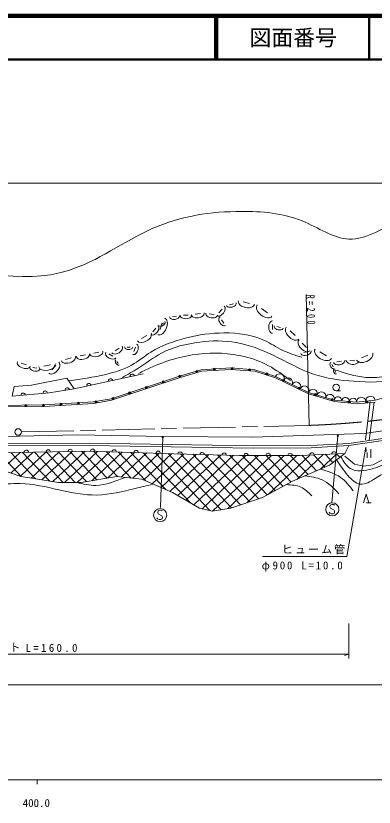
# Model space of a CAD drawing. Units: millimetres, scale not verified. Extents: x 40000 to 680000, y 20000 to 380000.
# Drawn here: x 463157 to 545140, y 198715 to 380000 of the extents above; entities that cross this region are included whole.
import ezdxf
from ezdxf.enums import TextEntityAlignment as Align

# ---------------------------------------------------------------- set-up
doc = ezdxf.new("R2010")
doc.units = ezdxf.units.MM
doc.header["$LTSCALE"] = 1000
doc.linetypes.add('CHAIN', pattern=[18.5, 12, -1.5, 3.5, -1.5])
for name, color, linetype, lineweight in [('M-BGD', 7, 'Continuous', 13), ('M-BMK', 2, 'CHAIN', 13), ('M-BMK-SRVR', 3, 'Continuous', 13), ('M-STR-HTXT', 7, 'Continuous', 13), ('M-STR-STRC', 7, 'Continuous', 13), ('M-TTL', 2, 'Continuous', 140), ('M-TTL-BAND', 7, 'Continuous', 13), ('M-TTL-LINE', 7, 'Continuous', 50)]:
    doc.layers.add(name, color=color, linetype=linetype, lineweight=lineweight)
doc.layers.add('M-TTL-TXT', color=7, linetype='Continuous')
doc.styles.add('ＭＳ ゴシック', font='')
doc.styles.get('ＭＳ ゴシック').set_extended_font_data('MS Gothic')

msp = doc.modelspace()

# ---------------------------------------------------------------- hatches: boundary and pattern name
at = {"layer": 'M-BGD'}
h = msp.add_hatch(dxfattribs=at)
h.set_pattern_fill('USER', color=256, style=0, pattern_type=2)
h.set_pattern_definition([(43.3925, (223561, 569975), (-1373.985, 1453.329), []), (133.3925, (223561, 569975), (-1453.329, -1373.985), [])])
h.paths.add_polyline_path([(538452, 279768), (528139, 279300), (514294, 279253), (499303, 279674), (480244, 280282), (458447, 279860), (434874, 279065), (397821, 277987), (398462, 273124), (401970, 273264), (410342, 274574), (420047, 274949), (427250, 276212), (440884, 275370), (446637, 275557), (456179, 276727), (458564, 276399), (464388, 274482), (472947, 273079), (478092, 273079), (486277, 274482), (492007, 273827), (499023, 270787), (505150, 267233), (508097, 266531), (512330, 267233), (519626, 269665), (526455, 273360), (534921, 277055)])

# ---------------------------------------------------------------- linework, layer by layer
for p, q in [((512045, 313820), (512922, 314052)), ((515169, 314443), (516647, 314133)), ((504192, 311631), (505379, 311812)), ((509635, 311941), (510331, 312817)), ((519393, 312982), (520734, 311950)), ((499003, 311093), (499906, 311197)), ((501516, 311393), (502573, 311393)), ((507424, 311734), (508507, 311554)), ((510203, 310382), (510719, 309609)), ((494538, 307583), (495182, 308434)), ((496131, 308089), (496749, 309610)), ((496418, 309287), (496908, 309673)), ((521860, 309250), (521860, 308116)), ((522867, 308810), (523693, 308604)), ((491924, 306076), (493162, 306798)), ((525903, 307847), (527064, 306764)), ((528680, 304995), (529660, 303989)), ((480971, 302734), (482174, 302979)), ((485848, 303249), (486802, 303843)), ((488597, 304132), (489345, 304106)), ((490185, 303134), (490520, 304088)), ((529054, 302836), (530008, 303068)), ((532736, 302990), (534232, 302139)), ((474541, 301290), (475830, 301676)), ((477886, 302106), (479089, 302351)), ((484411, 302561), (485340, 302046)), ((539584, 301075), (540744, 300972)), ((542240, 301628), (543710, 302273)), ((464394, 300409), (465581, 300022)), ((467060, 299405), (467989, 299250)), ((469556, 299777), (471051, 300060)), ((471394, 298878), (472323, 299909)), ((486269, 300815), (486579, 300351)), ((535451, 300159), (535786, 299592)), ((536625, 300738), (537657, 300918)), ((536133, 298728), (536366, 298290)), ((536458, 294104), (537458, 294104)), ((543132, 282859), (544228, 291612)), ((544025, 282748), (545121, 291500)), ((539360, 281551), (538452, 279768)), ((543560, 279962), (543560, 278762)), ((544360, 280762), (544360, 278762)), ((543419, 268429), (544459, 268429))]:
    msp.add_line(p, q, dxfattribs=at)
for points in [[(396464, 290281), (414817, 292021), (429654, 293761), (432468, 293761), (439529, 292687), (448636, 291254), (459161, 290743), (469585, 290896), (480943, 291562), (484933, 292278), (500371, 297343), (505538, 298878), (512343, 299339), (517817, 298879), (522575, 297395)], [(459099, 290401), (469559, 290508), (480962, 291202), (485018, 291949), (500494, 297073), (505653, 298567), (512270, 298994), (517821, 298567), (522570, 297073), (530095, 293391), (536055, 291683), (541284, 291096), (545340, 291523)], [(462328, 292861), (470771, 293645), (476486, 294567), (492281, 297978)], [(522575, 297395), (530134, 293711), (536017, 291972), (541133, 291460), (545380, 291921), (553463, 294223), (562575, 297851)], [(476486, 294567), (474857, 296964), (466728, 295396), (462810, 295120), (462328, 292861)], [(564197, 287438), (542900, 284351), (517340, 283472), (496930, 283649), (477291, 283992), (434004, 283022), (402960, 281774), (373648, 280458), (351885, 279419), (335886, 277340), (332908, 276509), (328406, 273739), (325567, 270830), (323974, 268059), (324459, 266051), (325427, 264812)], [(334581, 275501), (341747, 276542), (351886, 277583), (373946, 278969), (389220, 279701), (413303, 280586), (439845, 281395), (458999, 281972), (479901, 282088), (517439, 281473), (530688, 281550), (539309, 282049), (553823, 284200), (564459, 285775)], [(334653, 275007), (341809, 276045), (351927, 277084), (373974, 278470), (389241, 279201), (413320, 280086), (439860, 280895), (459008, 281472), (479898, 281588), (517436, 280973), (530703, 281050), (539360, 281551), (553897, 283705), (564533, 285281)], [(538446, 279160), (540637, 277326), (542674, 276868), (544890, 277122), (547972, 278803), (551639, 281885), (554313, 283413)], [(382622, 277555), (397821, 277987), (434874, 279065), (458447, 279860), (480244, 280282), (499303, 279674), (514294, 279253), (528139, 279300), (538452, 279768)], [(397821, 277987), (398462, 273124), (401970, 273264), (410342, 274574), (420047, 274949), (427250, 276212), (440884, 275370), (446637, 275557), (456179, 276727), (458564, 276399), (464388, 274482), (472947, 273079), (478092, 273079), (486277, 274482), (492007, 273827), (499023, 270787), (505150, 267233), (508097, 266531), (512330, 267233), (519626, 269665), (526455, 273360), (534921, 277055), (538452, 279768)], [(542739, 268429), (543339, 270429), (543939, 268429)]]:
    msp.add_lwpolyline(points, dxfattribs=at)
for centre, radius in [((508590, 299007), 250), ((508590, 299007), 150), ((512644, 299216), 250), ((512644, 299216), 150), ((512644, 299216), 50), ((516658, 298907), 250), ((500691, 297390), 250), ((500691, 297390), 150), ((500691, 297390), 50), ((504559, 298510), 250), ((504559, 298510), 150), ((504559, 298510), 50), ((508590, 299007), 50), ((516658, 298907), 150), ((516658, 298907), 50), ((520606, 297953), 250), ((520606, 297953), 150), ((520606, 297953), 50), ((496857, 296132), 250), ((496857, 296132), 150), ((496857, 296132), 50), ((524377, 296467), 250), ((524377, 296467), 150), ((524377, 296467), 50), ((536458, 294864), 760), ((489212, 293601), 250), ((489212, 293601), 150), ((493034, 294867), 250), ((493034, 294867), 150), ((493034, 294867), 50), ((527994, 294698), 250), ((527994, 294698), 150), ((527994, 294698), 50), ((485389, 292336), 250), ((485389, 292336), 150), ((485389, 292336), 50), ((489212, 293601), 50), ((531668, 293200), 250), ((531668, 293200), 150), ((531668, 293200), 50), ((535539, 292091), 250), ((535539, 292091), 150), ((535539, 292091), 50), ((465446, 290716), 250), ((465446, 290716), 150), ((465446, 290716), 50), ((469472, 290757), 250), ((469472, 290757), 150), ((469472, 290757), 50), ((473479, 290997), 250), ((473479, 290997), 150), ((473479, 290997), 50), ((477498, 291242), 250), ((477498, 291242), 150), ((477498, 291242), 50), ((481479, 291552), 250), ((481479, 291552), 150), ((481479, 291552), 50), ((539479, 291551), 250), ((539479, 291551), 150), ((539479, 291551), 50), ((543428, 291574), 250), ((543428, 291574), 150), ((543428, 291574), 50)]:
    msp.add_circle(centre, radius, dxfattribs=at)
for centre, radius, start, end in [((489803, 297443), 500, 12.18772, 192.18772), ((523520, 296934), 1051, 334.01851, 154.01851), ((479889, 295302), 500, 12.18772, 192.18772), ((484846, 296372), 500, 12.18772, 192.18772), ((525410, 296014), 1051, 334.01851, 154.01851), ((527299, 295093), 1051, 334.01851, 154.01851), ((469902, 293564), 500, 5.30383, 185.30383), ((474916, 294314), 500, 9.16338, 189.16338), ((529189, 294172), 1051, 334.01851, 154.01851), ((531114, 293422), 1022, 343.5306, 163.5306), ((533075, 292842), 1023, 343.5306, 163.5306), ((464852, 293095), 500, 5.30383, 185.30383), ((535037, 292262), 1022, 343.5306, 163.5306), ((536870, 291887), 857, 354.29044, 174.29044), ((538575, 291716), 857, 354.29044, 174.29044), ((540281, 291546), 857, 354.29044, 174.29044), ((542195, 291576), 1068, 6.18965, 186.18965), ((544318, 291806), 1068, 6.18965, 186.18965), ((465562, 279998), 500, 1.10747, 181.10747), ((470590, 280095), 500, 1.10747, 181.10747), ((475618, 280192), 500, 1.10747, 181.10747), ((480743, 280266), 500, 358.1738, 178.1738), ((485672, 280109), 500, 358.1738, 178.1738), ((490699, 279948), 500, 358.1738, 178.1738), ((495725, 279788), 500, 358.1738, 178.1738), ((500751, 279633), 500, 358.39252, 178.39252), ((505778, 279492), 500, 358.39252, 178.39252), ((510805, 279351), 500, 358.39252, 178.39252), ((515833, 279259), 500, 0.1946, 180.1946), ((520862, 279276), 500, 0.1946, 180.1946), ((525890, 279293), 500, 0.1946, 180.1946), ((530917, 279426), 500, 2.59772, 182.59772), ((535940, 279654), 500, 2.59772, 182.59772)]:
    msp.add_arc(centre, radius, start, end, dxfattribs=at)
for centre, major_axis, start_param, end_param in [((512483, 313936), (-1096, -290), 0, 3.1415927), ((515908, 314288), (-1847, 387), 0, 3.1415927), ((520064, 312466), (1676, -1289), 3.1415927, 6.2831853), ((504786, 311722), (-1483, -226), 0, 3.1415927), ((507966, 311644), (-1354, 226), 0, 3.1415927), ((509983, 312379), (870, 1096), 3.1415927, 6.2831853), ((496440, 308849), (774, 1902), 3.1415927, 6.2831853), ((499454, 311145), (1128, 129), 3.1415927, 6.2831853), ((502045, 311393), (-1322, 0), 0, 3.1415927), ((510461, 309995), (-645, 967), 0, 3.1415927), ((521860, 308683), (0, 1418), 0, 3.1415927), ((494860, 308009), (806, 1064), 3.1415927, 6.2831853), ((496663, 309480), (612, 484), 3.1415927, 6.2831853), ((523280, 308707), (-1032, 258), 0, 3.1415927), ((526484, 307305), (-1451, 1354), 0, 3.1415927), ((492543, 306437), (1547, 903), 3.1415927, 6.2831853), ((490352, 303611), (-419, -1193), 0, 3.1415927), ((529170, 304492), (-1225, 1257), 0, 3.1415927), ((481572, 302857), (-1504, -306), 0, 3.1415927), ((484875, 302303), (1161, -645), 3.1415927, 6.2831853), ((486325, 303546), (-1193, -741), 0, 3.1415927), ((488971, 304119), (-935, 32), 0, 3.1415927), ((529531, 302952), (-1193, -290), 0, 3.1415927), ((533484, 302564), (1870, -1064), 3.1415927, 6.2831853), ((542975, 301950), (1837, 806), 3.1415927, 6.2831853), ((475185, 301483), (-1612, -484), 0, 3.1415927), ((478487, 302228), (-1504, -306), 0, 3.1415927), ((486424, 300583), (-387, 580), 0, 3.1415927), ((537141, 300828), (1289, 226), 3.1415927, 6.2831853), ((540164, 301024), (-1451, 129), 0, 3.1415927), ((464987, 300215), (-1483, 484), 0, 3.1415927), ((467524, 299327), (-1160, 193), 0, 3.1415927), ((470304, 299918), (1870, 355), 3.1415927, 6.2831853), ((471859, 299394), (-1160, -1289), 0, 3.1415927), ((535619, 299876), (419, -709), 3.1415927, 6.2831853), ((536249, 298509), (290, -548), 3.1415927, 6.2831853)]:
    msp.add_ellipse(centre, major_axis=major_axis, ratio=0.6, start_param=start_param, end_param=end_param, dxfattribs=at)
for points, knots in [([(377755, 326860), (387886, 326850), (398021, 327055), (408128, 326611), (418765, 326352), (429305, 325755), (440146, 324028), (452060, 321980), (464427, 318222), (475206, 321669), (481823, 323696), (487834, 328360), (494529, 331331), (500897, 334082), (507845, 335273), (514750, 335151), (519474, 335263), (524202, 334835), (528690, 333017), (532341, 331482), (535819, 329004), (539363, 328861), (543398, 328697), (547517, 331561), (551608, 333354), (553326, 334108), (555040, 334672), (556753, 335236)], [0, 0, 0, 0, 1, 1, 1, 2, 2, 2, 3, 3, 3, 4, 4, 4, 5, 5, 5, 6, 6, 6, 7, 7, 7, 8, 8, 8, 9, 9, 9, 9]), ([(475266, 296362), (478092, 296784), (480918, 297207), (483730, 297867), (485782, 298348), (487827, 298956), (489639, 299977), (491186, 300849), (492563, 302022), (494071, 302985), (496530, 304544), (499335, 305474), (502196, 306203), (504992, 306923), (507844, 307352), (510743, 307364), (513953, 307380), (517218, 306972), (520066, 305623), (521455, 304965), (522745, 304082), (524128, 303407), (525541, 302718), (527050, 302245), (528560, 301772)], [0, 0, 0, 0, 1, 1, 1, 2, 2, 2, 3, 3, 3, 4, 4, 4, 5, 5, 5, 6, 6, 6, 7, 7, 7, 8, 8, 8, 8]), ([(487566, 297181), (488758, 297842), (489950, 298503), (491101, 299239), (492904, 300391), (494605, 301724), (496482, 302721), (499153, 304138), (502180, 304873), (505240, 305253), (508031, 305610), (510856, 305648), (513576, 305148), (516510, 304613), (519316, 303547), (522018, 302246), (525109, 300751), (528053, 299026), (531251, 297920), (534191, 296902), (537344, 296517), (540521, 296285), (543951, 296019), (547417, 295974), (550704, 296760), (552938, 297294), (555089, 298212), (557193, 299187), (558816, 299939), (560411, 300725), (562005, 301510)], [0, 0, 0, 0, 1, 1, 1, 2, 2, 2, 3, 3, 3, 4, 4, 4, 5, 5, 5, 6, 6, 6, 7, 7, 7, 8, 8, 8, 9, 9, 9, 10, 10, 10, 10]), ([(491241, 298081), (492129, 298519), (493016, 298958), (493919, 299366), (497407, 300944), (501131, 302075), (504949, 302525), (508448, 302938), (512026, 302778), (515445, 301937), (517363, 301464), (519232, 300777), (520960, 299848), (522736, 298894), (524365, 297684), (525994, 296475)], [0, 0, 0, 0, 1, 1, 1, 2, 2, 2, 3, 3, 3, 4, 4, 4, 5, 5, 5, 5]), ([(536090, 298923), (538442, 298154), (540794, 297384), (543212, 297182), (546482, 296908), (549874, 297672), (552973, 298923), (556067, 300173), (558870, 301910), (561673, 303646)], [0, 0, 0, 0, 1, 1, 1, 2, 2, 2, 3, 3, 3, 3]), ([(537517, 279050), (538138, 277958), (538759, 276866), (539686, 276299), (541012, 275487), (542965, 275753), (544702, 276237), (547455, 277004), (549666, 278319), (551763, 279891), (553070, 280871), (554332, 281951), (555595, 283031)], [0, 0, 0, 0, 1, 1, 1, 2, 2, 2, 3, 3, 3, 4, 4, 4, 4]), ([(536553, 278309), (537320, 277096), (538087, 275883), (539128, 274689), (539942, 273755), (540922, 272833), (541977, 272707), (543086, 272574), (544276, 273320), (545384, 274007), (547018, 275016), (548448, 275900), (549905, 276857), (551470, 277884), (553065, 278997), (554612, 280139), (555673, 280923), (556710, 281720), (557748, 282517)], [0, 0, 0, 0, 1, 1, 1, 2, 2, 2, 3, 3, 3, 4, 4, 4, 5, 5, 5, 6, 6, 6, 6]), ([(532832, 276144), (534482, 275672), (536131, 275200), (537456, 274255), (538583, 273451), (539475, 272305), (540367, 271158)], [0, 0, 0, 0, 1, 1, 1, 2, 2, 2, 2]), ([(477086, 273079), (478549, 272746), (480012, 272413), (481454, 272433), (483716, 272465), (485925, 273367), (488135, 274270)], [0, 0, 0, 0, 1, 1, 1, 2, 2, 2, 2]), ([(529254, 274582), (530648, 274417), (532043, 274253), (533244, 273698), (534718, 273016), (535901, 271747), (537084, 270477)], [0, 0, 0, 0, 1, 1, 1, 2, 2, 2, 2]), ([(409455, 267791), (409727, 268611), (410000, 269432), (410549, 269972), (411258, 270671), (412430, 270903), (413540, 270969), (415230, 271071), (416777, 270788), (418338, 270783), (422142, 270654), (425815, 272293), (429555, 272465), (431854, 272555), (434169, 272191), (436472, 271718), (439963, 271015), (443437, 269924), (446879, 270035), (450629, 270116), (454339, 271642), (458131, 272341), (460133, 272725), (462159, 272916), (464175, 272840), (470068, 272696), (475876, 270109), (481721, 270223), (484658, 270280), (487604, 271019), (490508, 271719), (491822, 272036), (493128, 272344), (494433, 272653)], [0, 0, 0, 0, 1, 1, 1, 2, 2, 2, 3, 3, 3, 4, 4, 4, 5, 5, 5, 6, 6, 6, 7, 7, 7, 8, 8, 8, 9, 9, 9, 10, 10, 10, 11, 11, 11, 11]), ([(525072, 272612), (526225, 272547), (527378, 272482), (528363, 272039), (529314, 271613), (530108, 270835), (530903, 270057)], [0, 0, 0, 0, 1, 1, 1, 2, 2, 2, 2])]:
    msp.add_open_spline(points, degree=3, knots=knots, dxfattribs=at)
at = {"layer": 'M-BMK'}
msp.add_line((464447, 284678), (530298, 286176), dxfattribs=at)
msp.add_arc((523066, 486045), 200000, 272.07228, 281.43579, dxfattribs=at)
at = {"layer": 'M-BMK-SRVR'}
msp.add_circle((463697, 284661), 750, dxfattribs=at)
at = {"layer": 'M-STR-HTXT'}
for p, q in [((322250, 341680), (555749, 341684)), ((530298, 286176), (529615, 316168)), ((543245, 281220), (543350, 280187)), ((539361, 232770), (539361, 240770)), ((380221, 233767), (539361, 233770)), ((539361, 233770), (538361, 233490)), ((334653, 226766), (564534, 226770))]:
    msp.add_line(p, q, dxfattribs=at)
msp.add_lwpolyline([(543245, 281220), (538910, 256136), (519615, 256136)], dxfattribs=at)
at = {"layer": 'M-STR-STRC'}
for p, q in [((496271, 267345), (496778, 283467)), ((536824, 283785), (535465, 268454))]:
    msp.add_line(p, q, dxfattribs=at)
for points in [[(496648, 266592), (496528, 266712), (496288, 266772), (496048, 266772), (495688, 266592), (495628, 266232), (495748, 265932), (496588, 265452), (496708, 265152), (496648, 264792), (496348, 264612), (495928, 264612), (495568, 264792), (495448, 264972)], [(536044, 267903), (535924, 268023), (535684, 268083), (535444, 268083), (535084, 267903), (535024, 267543), (535144, 267243), (535984, 266763), (536104, 266463), (536044, 266103), (535744, 265923), (535324, 265923), (534964, 266103), (534844, 266283)]]:
    msp.add_lwpolyline(points, dxfattribs=at)
for centre, radius in [((496778, 283467), 150), ((496778, 283467), 90), ((496778, 283467), 30), ((536824, 283785), 150), ((536824, 283785), 90), ((536824, 283785), 30), ((535564, 266943), 1500), ((496168, 265632), 1500)]:
    msp.add_circle(centre, radius, dxfattribs=at)
at = {"layer": 'M-TTL'}
msp.add_line((680000, 380000), (40000, 380000), dxfattribs=at)
at = {"layer": 'M-TTL-BAND'}
for p, q in [((40000, 205000), (579000, 205000)), ((468000, 205000), (468000, 204000))]:
    msp.add_line(p, q, dxfattribs=at)
at = {"layer": 'M-TTL-LINE'}
for p, q in [((508747, 380000), (508747, 370000)), ((509247, 380000), (509247, 370000)), ((543997, 380000), (543997, 370000)), ((40000, 370000), (680000, 370000))]:
    msp.add_line(p, q, dxfattribs=at)

# ---------------------------------------------------------------- texts
at = {"layer": 'M-STR-HTXT', "char_height": 1833, "attachment_point": 7, "style": 'ＭＳ ゴシック'}
for s, insert, rotation in [('\\T1.61;\\W0.7;R=200', (529649, 316078), 271.801), ('\\T1.2;ヒューム管', (524013, 256636), 0.001), ('\\T1.32;φ900\\~L=10.0', (519392, 252690), 0.001), ('\\T1.2;コンクリート', (446721, 234268), 0.001), ('\\T1.42;L=160.0', (465383, 234268), 0.001)]:
    msp.add_mtext(s, dxfattribs=dict(at, insert=insert, rotation=rotation))
at = {"layer": 'M-TTL-BAND', "style": 'ＭＳ ゴシック'}
msp.add_text('400.0', height=1833, dxfattribs=at).set_placement((467844, 198195), align=Align.BOTTOM_CENTER)
at = {"layer": 'M-TTL-TXT', "style": 'ＭＳ ゴシック'}
msp.add_text('図面番号', height=3666, dxfattribs=at).set_placement((526622, 375000), align=Align.MIDDLE_CENTER)

doc.saveas('drawing.dxf')
